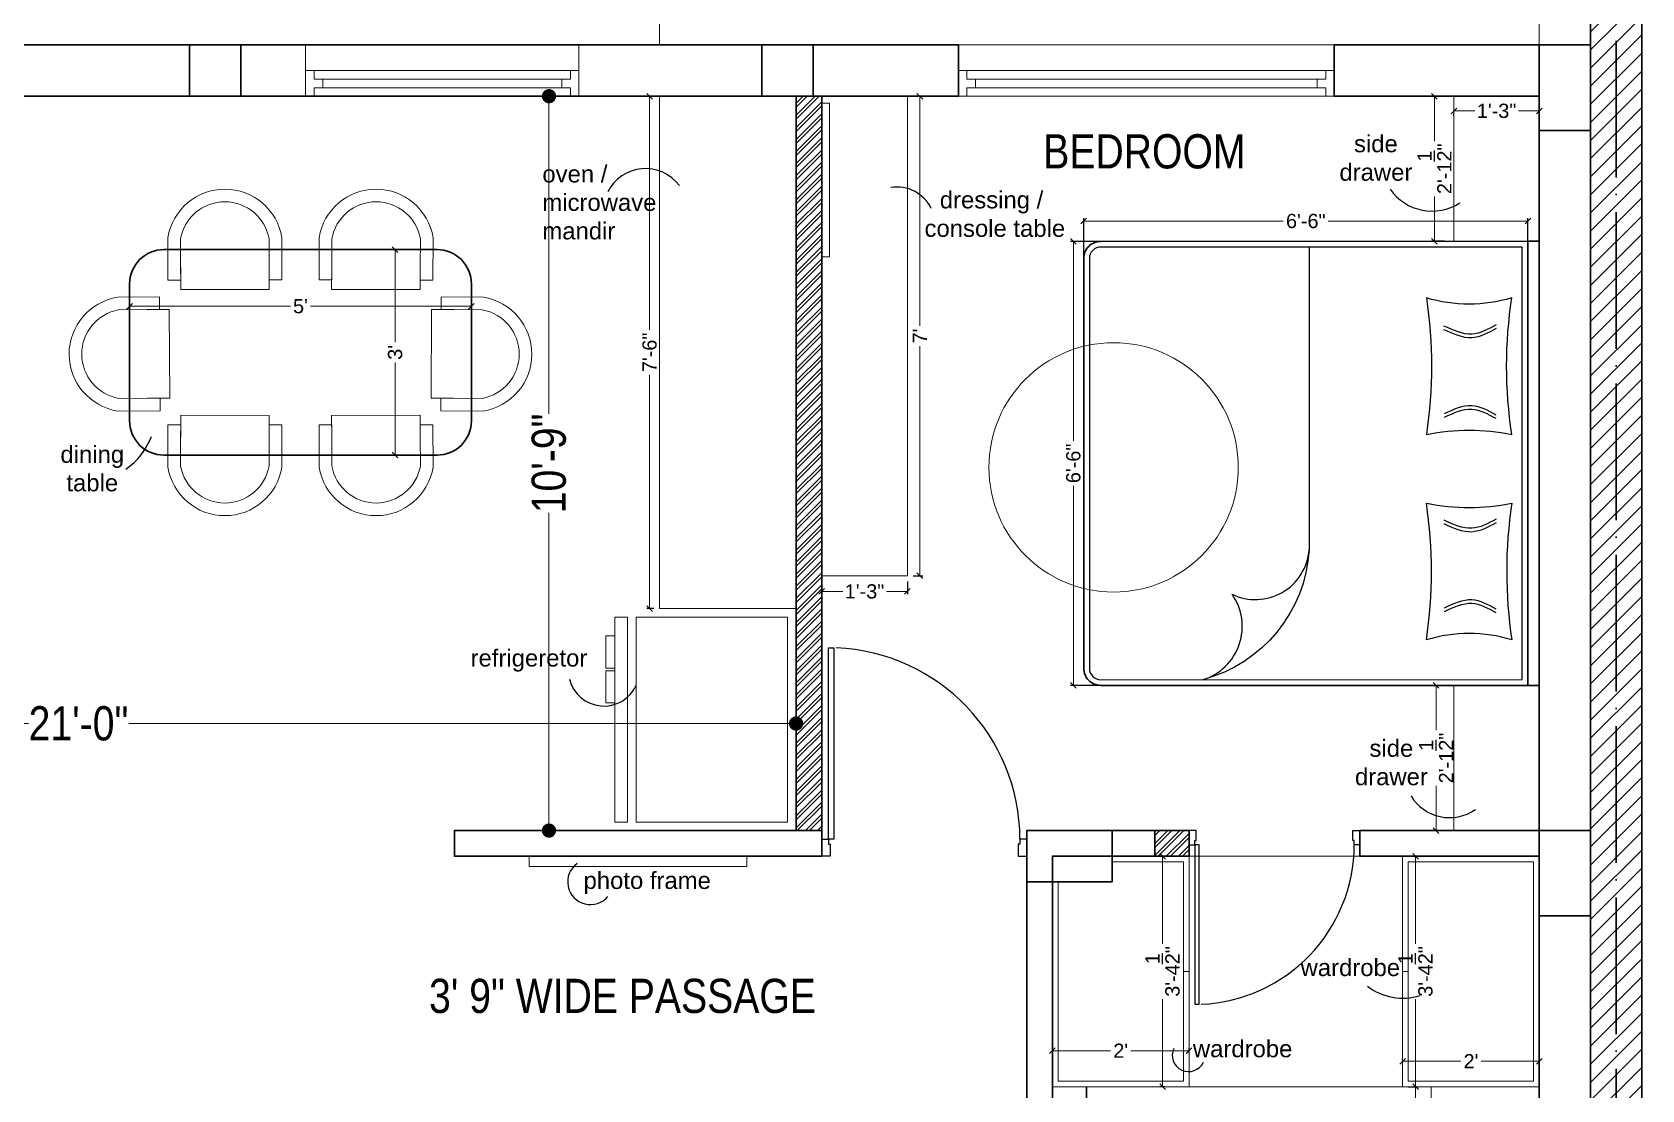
# Model space of a CAD drawing. Header units: millimetres. Extents: x 56222 to 154462, y -172610 to -121287.
# Drawn here: x 152160.1 to 152442.7, y -170865 to -170679.2 of the extents above; entities that cross this region are included whole.
import ezdxf

# ---------------------------------------------------------------- set-up
doc = ezdxf.new("R2010")
doc.units = ezdxf.units.MM
doc.header["$MEASUREMENT"] = 0
doc.header["$PDMODE"] = 35
doc.linetypes.add('ACAD_ISO04W100', pattern=[30, 24, -3, 0, -3])
doc.layers.get('Defpoints').update_dxf_attribs({"color": 220})
for name, color, linetype in [('AR DOOR', 40, 'Continuous'), ('AR ELE-5', 134, 'Continuous'), ('GROUND FLOOR  ( Text )', 251, 'Continuous'), ('str coll', 6, 'Continuous')]:
    doc.layers.add(name, color=color, linetype=linetype)
for name, color, linetype, lineweight in [('COLUMN', 1, 'Continuous', 30), ('dim05', 1, 'Continuous', 13), ('ELEVATION ( SPIRAL STAIR )', 250, 'Continuous', 9), ('FIRST FLOOR', 7, 'Continuous', 9), ('FURNITURE', 34, 'Continuous', 9), ('GROUND FLOOR', 7, 'Continuous', 9), ('GROUND FLOOR  ( HATCH )', 251, 'Continuous', 9), ('GROUND FLOOR  ( PLINE )', 251, 'Continuous', 30), ('GROUND FLOOR ( DW_RAIL )', 7, 'Continuous', 9), ('Labelling', 1, 'Continuous', 25), ('wall', 7, 'Continuous', 30), ('X_PLOT', 1, 'Continuous', 9)]:
    doc.layers.add(name, color=color, linetype=linetype, lineweight=lineweight)
doc.layers.add('XX~SLAB ( PLINE )', color=251, linetype='Continuous', plot=False)
doc.styles.add('Arial', font='arial.ttf')
doc.styles.add('Cn BT~6', font='swissc.ttf', dxfattribs={"height": 6})
doc.styles.add("Cn_BT_0'-0", font='swissc.ttf')
doc.styles.get("Standard").update_dxf_attribs({"font": 'arial.ttf', "height": 6})
doc.styles.add('style4', font='ARIALN.TTF')
doc.dimstyles.new('Cn BT~6', dxfattribs={"dimtxt": 0.18, "dimasz": 2.5, "dimexe": 2.5, "dimexo": 0, "dimgap": 0.09, "dimtad": 0, "dimdec": 3, "dimzin": 3, "dimdsep": 46, "dimlunit": 4, "dimtxsty": 'Cn BT~6', "dimblk": 'DOT', "dimcen": 0.09, "dimdle": 2, "dimclrd": 250, "dimclre": 250, "dimclrt": 5, "dimadec": 0, "dimazin": 0, "dimtfac": 0.75, "dimtdec": 3, "dimtofl": 0, "dimtmove": 0, "dimatfit": 3, "dimfxl": 1, "dimtolj": 1, "dimtzin": 0, "dimlwd": 15, "dimlwe": 15, "dimarcsym": 0})
doc.dimstyles.new('ISO-25', dxfattribs={"dimtxt": 2.5, "dimasz": 1, "dimexe": 0.5, "dimexo": 1, "dimtad": 0, "dimdec": 1, "dimlunit": 4, "dimtxsty": 'Standard', "dimblk": 'OBLIQUE', "dimcen": 2.5, "dimclrd": 1, "dimclre": 1, "dimclrt": 5, "dimadec": 0, "dimazin": 0, "dimtfac": 1, "dimtdec": 1, "dimtmove": 0, "dimatfit": 3, "dimfxl": 1, "dimlwd": -1, "dimarcsym": 0})

# ---------------------------------------------------------------- blocks, each defined once
blk = doc.blocks.new('bed')
at = {"layer": 'FURNITURE', "lineweight": 25}
blk.add_line((152808.26, -170199.67, -0.01), (152808.25, -170252.86, -0.01), dxfattribs=at)
at = {"layer": 'FURNITURE', "lineweight": 30, "elevation": -0.01}
blk.add_lwpolyline([(152769.82, -170276.66), (152769.82, -170198.66), (152767.83, -170198.66), (152767.83, -170276.66)], close=True, dxfattribs=at)
blk.add_lwpolyline([(152769.82, -170276.66), (152769.83, -170204.66), (152769.83, -170198.66), (152844.83, -170198.67, -0.414214), (152847.83, -170201.67), (152847.82, -170273.67, -0.414214), (152844.82, -170276.67)], format="xyb", close=True, dxfattribs=at)
at = {"layer": 'FURNITURE', "lineweight": 25, "elevation": -0.01}
for points in [[(152770.82, -170275.66), (152770.83, -170204.66), (152770.83, -170199.66), (152844.83, -170199.67, -0.414214), (152846.83, -170201.67), (152846.82, -170273.67, -0.414214), (152844.82, -170275.67)], [(152787.65, -170232.59, 0.100586), (152772.65, -170232.59, 0.075726), (152772.65, -170208.59, 0.148967), (152787.65, -170208.59, 0.074116)], [(152787.65, -170244.67, -0.100586), (152772.65, -170244.67, -0.075726), (152772.64, -170268.67, -0.148967), (152787.64, -170268.67, -0.074116)], [(152821.77, -170260.66, -0.527965), (152808.25, -170252.86, 0.323475), (152826.89, -170275.67, -0.508743), (152821.77, -170260.66)]]:
    blk.add_lwpolyline(points, format="xyb", close=True, dxfattribs=at)
at = {"layer": 'FURNITURE', "lineweight": 25}
for points in [[(152775.39, -170213.33, -0.01), (152776.8, -170214.11, -0.01), (152779.8, -170215.74, -0.01), (152782.91, -170214.3, -0.01), (152784.56, -170213.54, -0.01)], [(152775.39, -170213.98, -0.01), (152776.8, -170214.75, -0.01), (152779.8, -170216.38, -0.01), (152782.91, -170214.94, -0.01), (152784.56, -170214.18, -0.01)], [(152775.39, -170229.17, -0.01), (152776.8, -170228.4, -0.01), (152779.8, -170226.77, -0.01), (152782.91, -170228.21, -0.01), (152784.55, -170228.97, -0.01)], [(152775.39, -170229.81, -0.01), (152776.8, -170229.04, -0.01), (152779.8, -170227.41, -0.01), (152782.91, -170228.85, -0.01), (152784.55, -170229.61, -0.01)], [(152775.38, -170247.45, -0.01), (152776.8, -170248.22, -0.01), (152779.79, -170249.85, -0.01), (152782.91, -170248.41, -0.01), (152784.55, -170247.65, -0.01)], [(152775.38, -170248.09, -0.01), (152776.8, -170248.87, -0.01), (152779.79, -170250.5, -0.01), (152782.91, -170249.06, -0.01), (152784.55, -170248.3, -0.01)], [(152775.38, -170263.29, -0.01), (152776.8, -170262.51, -0.01), (152779.79, -170260.88, -0.01), (152782.91, -170262.32, -0.01), (152784.55, -170263.08, -0.01)], [(152775.38, -170263.93, -0.01), (152776.8, -170263.16, -0.01), (152779.79, -170261.53, -0.01), (152782.91, -170262.97, -0.01), (152784.55, -170263.73, -0.01)]]:
    blk.add_open_spline(points, degree=3, knots=[0, 0, 0, 0, 4.577917, 9.671137, 9.671137, 9.671137, 9.671137], dxfattribs=at)
blk = doc.blocks.new('SD DSD')
at = {"layer": 'FURNITURE'}
for p, q in [((3348486.7, -514623.32), (3348486.68, -514619.42)), ((3348502.23, -514619.34), (3348502.25, -514623.25)), ((3348483.69, -514625.26), (3348479.79, -514625.25)), ((3348483.69, -514625.26), (3348483.66, -514640.81)), ((3348486.7, -514623.32), (3348502.25, -514623.25)), ((3348505.76, -514625.26), (3348509.66, -514625.25)), ((3348505.76, -514625.26), (3348505.79, -514640.81)), ((3348479.75, -514640.8), (3348483.66, -514640.81)), ((3348509.7, -514640.8), (3348505.79, -514640.81)), ((3348479.75, -514651.77), (3348483.66, -514651.76)), ((3348483.69, -514667.31), (3348483.66, -514651.76)), ((3348505.76, -514667.31), (3348505.79, -514651.76)), ((3348509.7, -514651.77), (3348505.79, -514651.76)), ((3348483.69, -514667.31), (3348479.79, -514667.32)), ((3348505.76, -514667.31), (3348509.66, -514667.32)), ((3348486.7, -514669.25), (3348486.68, -514673.16)), ((3348486.7, -514669.25), (3348502.25, -514669.32)), ((3348502.23, -514673.23), (3348502.25, -514669.32))]:
    blk.add_line(p, q, dxfattribs=at)
at = {"layer": 'FURNITURE', "flags": 128}
for points in [[(3348502.23, -514621.56), (3348504.46, -514621.55), (3348504.42, -514614.17, 0.853613), (3348484.42, -514614.22), (3348484.46, -514621.65), (3348486.68, -514621.64)], [(3348502.22, -514619.34), (3348502.23, -514621.56), (3348502.2, -514614.36, 0.835758), (3348486.65, -514614.39), (3348486.67, -514619.42), (3348486.68, -514621.64)], [(3348481.97, -514640.8), (3348481.97, -514643.02), (3348474.58, -514643.01, -0.853613), (3348474.58, -514623.01), (3348482.01, -514623.02), (3348482.01, -514625.25)], [(3348479.75, -514640.79), (3348481.97, -514640.8), (3348474.77, -514640.78, -0.835758), (3348474.76, -514625.23), (3348479.79, -514625.24), (3348482.01, -514625.25)], [(3348507.48, -514640.8), (3348507.48, -514643.02), (3348514.87, -514643.01, 0.853613), (3348514.87, -514623.01), (3348507.44, -514623.02), (3348507.44, -514625.25)], [(3348509.7, -514640.79), (3348507.48, -514640.8), (3348514.68, -514640.78, 0.835758), (3348514.69, -514625.23), (3348509.66, -514625.24), (3348507.44, -514625.25)], [(3348481.97, -514651.77), (3348481.97, -514649.55), (3348474.58, -514649.57, 0.853613), (3348474.58, -514669.57), (3348482.01, -514669.55), (3348482.01, -514667.32)], [(3348507.48, -514651.77), (3348507.48, -514649.55), (3348514.87, -514649.57, -0.853613), (3348514.87, -514669.57), (3348507.44, -514669.55), (3348507.44, -514667.32)], [(3348479.75, -514651.78), (3348481.97, -514651.77), (3348474.77, -514651.79, 0.835758), (3348474.76, -514667.34), (3348479.79, -514667.33), (3348482.01, -514667.33)], [(3348509.7, -514651.78), (3348507.48, -514651.77), (3348514.68, -514651.79, -0.835758), (3348514.69, -514667.34), (3348509.66, -514667.33), (3348507.44, -514667.33)], [(3348502.23, -514671.01), (3348504.46, -514671.02), (3348504.42, -514678.4, -0.853613), (3348484.42, -514678.36), (3348484.46, -514670.92), (3348486.68, -514670.93)], [(3348502.22, -514673.23), (3348502.23, -514671.01), (3348502.2, -514678.21, -0.835758), (3348486.65, -514678.18), (3348486.67, -514673.16), (3348486.68, -514670.93)]]:
    blk.add_lwpolyline(points, format="xyb", dxfattribs=at)
at = {"layer": 'FURNITURE', "lineweight": 30}
blk.add_lwpolyline([(3348506.78, -514676.29), (3348482.68, -514676.29, -0.414214), (3348476.68, -514670.29), (3348476.68, -514622.29, -0.414214), (3348482.68, -514616.29), (3348506.78, -514616.29, -0.414214), (3348512.78, -514622.29), (3348512.78, -514670.29, -0.414214)], format="xyb", close=True, dxfattribs=at)
blk = doc.blocks.new('SED S')
at = {"layer": 'FURNITURE', "elevation": -0.07}
for points in [[(3340618.66, -514630.85), (3340618.66, -514633.06), (3340654.66, -514633.06), (3340654.66, -514630.85)], [(3340618.66, -514634.61), (3340618.66, -514661.17), (3340654.66, -514661.17), (3340654.66, -514634.61)]]:
    blk.add_lwpolyline(points, close=True, dxfattribs=at)
at = {"layer": 'FURNITURE', "elevation": -0.07, "flags": 128}
for points in [[(3340639.61, -514630.85), (3340639.61, -514629.27), (3340645.24, -514629.27), (3340645.24, -514630.85)], [(3340645.71, -514630.85), (3340645.71, -514629.27), (3340651.34, -514629.27), (3340651.34, -514630.85)]]:
    blk.add_lwpolyline(points, dxfattribs=at)
blk = doc.blocks.new('*U157')
for points in [[(0, 0), (0, 1120), (30, 1120), (30, 0)], [(-40, 0), (0, 0), (0, -30), (10, -30), (10, -100), (-40, -100)], [(1160, 0), (1120, 0), (1120, -30), (1110, -30), (1110, -100), (1160, -100)]]:
    blk.add_lwpolyline(points, close=True)
at = {"layer": 'AR ELE-5', "linetype": 'ByBlock', "ltscale": 15}
blk.add_arc((-1.6, -0.7), 1121.6, 0.03474, 87.62699, dxfattribs=at)
blk = doc.blocks.new('*U164')
for points in [[(-40, 0), (0, 0), (0, 30), (10, 30), (10, 100), (-40, 100)], [(0, 0), (0, -1120), (30, -1120), (30, 0)], [(1160, 0), (1120, 0), (1120, 30), (1110, 30), (1110, 100), (1160, 100)]]:
    blk.add_lwpolyline(points, close=True)
at = {"layer": 'AR ELE-5', "linetype": 'ByBlock', "ltscale": 15}
blk.add_arc((-2, 1), 1122, 272.373, 359.9653, dxfattribs=at)
blk = doc.blocks.new('_Oblique')
at = {"layer": 'wall', "color": 0, "lineweight": -2}
blk.add_line((-0.5, -0.5), (0.5, 0.5), dxfattribs=at)
blk = doc.blocks.new('*D191')
at = {"layer": 'Defpoints', "color": 0, "transparency": 16777216}
for p in [(152268.47, -170690.45), (152270.22, -170690.45), (152270.22, -170780.45)]:
    blk.add_point(p, dxfattribs=at)
at = {"layer": 'dim05', "color": 1, "linetype": 'Continuous', "lineweight": -2, "transparency": 16777216}
for p, q in [((152269.22, -170690.45), (152267.97, -170690.45)), ((152269.22, -170780.45), (152267.97, -170780.45))]:
    blk.add_line(p, q, dxfattribs=at)
at = {"layer": 'dim05', "color": 1, "linetype": 'Continuous', "transparency": 16777216}
for p, q in [((152268.47, -170690.45), (152268.47, -170731.51)), ((152268.47, -170780.45), (152268.47, -170739.39))]:
    blk.add_line(p, q, dxfattribs=at)
at = {"layer": 'dim05', "color": 1, "transparency": 16777216}
for p, rotation in [((152268.47, -170690.45), 90), ((152268.47, -170780.45), 270)]:
    blk.add_blockref('_Oblique', p, dxfattribs=dict(at, rotation=rotation))
at = {"layer": 'dim05', "color": 5, "lineweight": 25, "transparency": 16777216, "insert": (152268.47, -170735.45), "char_height": 2.5, "attachment_point": 5, "rotation": 90, "style": 'Arial'}
blk.add_mtext('7\'-6"', dxfattribs=at)
blk = doc.blocks.new('*D197')
at = {"layer": 'Defpoints', "color": 0, "transparency": 16777216}
for p in [(152177.16, -170723.4), (152237.16, -170723.4), (152237.16, -170727.34)]:
    blk.add_point(p, dxfattribs=at)
at = {"layer": 'dim05', "color": 1, "linetype": 'Continuous', "lineweight": -2, "transparency": 16777216}
for p, q in [((152177.16, -170724.4), (152177.16, -170727.84)), ((152237.16, -170724.4), (152237.16, -170727.84))]:
    blk.add_line(p, q, dxfattribs=at)
at = {"layer": 'dim05', "color": 1, "linetype": 'Continuous', "transparency": 16777216}
for p, q in [((152177.16, -170727.34), (152205.39, -170727.34)), ((152237.16, -170727.34), (152208.94, -170727.34))]:
    blk.add_line(p, q, dxfattribs=at)
at = {"layer": 'dim05', "color": 1, "transparency": 16777216, "rotation": 180}
blk.add_blockref('_Oblique', (152177.16, -170727.34), dxfattribs=at)
at = {"layer": 'dim05', "color": 1, "transparency": 16777216}
blk.add_blockref('_Oblique', (152237.16, -170727.34), dxfattribs=at)
at = {"layer": 'dim05', "color": 5, "lineweight": 25, "transparency": 16777216, "insert": (152207.16, -170727.34), "char_height": 2.5, "attachment_point": 5, "style": 'Arial'}
blk.add_mtext("5'", dxfattribs=at)
blk = doc.blocks.new('*D198')
at = {"layer": 'Defpoints', "color": 0, "transparency": 16777216}
for p in [(152207.16, -170717.4), (152207.16, -170753.5), (152223.79, -170753.5)]:
    blk.add_point(p, dxfattribs=at)
at = {"layer": 'dim05', "color": 1, "linetype": 'Continuous', "lineweight": -2, "transparency": 16777216}
for p, q in [((152208.16, -170717.4), (152224.29, -170717.4)), ((152208.16, -170753.5), (152224.29, -170753.5))]:
    blk.add_line(p, q, dxfattribs=at)
at = {"layer": 'dim05', "color": 1, "linetype": 'Continuous', "transparency": 16777216}
for p, q in [((152223.79, -170717.4), (152223.79, -170733.68)), ((152223.79, -170753.5), (152223.79, -170737.22))]:
    blk.add_line(p, q, dxfattribs=at)
at = {"layer": 'dim05', "color": 1, "transparency": 16777216}
for p, rotation in [((152223.79, -170717.4), 90), ((152223.79, -170753.5), 270)]:
    blk.add_blockref('_Oblique', p, dxfattribs=dict(at, rotation=rotation))
at = {"layer": 'dim05', "color": 5, "lineweight": 25, "transparency": 16777216, "insert": (152223.79, -170735.45), "char_height": 2.5, "attachment_point": 5, "rotation": 90, "style": 'Arial'}
blk.add_mtext("3'", dxfattribs=at)
blk = doc.blocks.new('*D199')
at = {"layer": 'Defpoints', "color": 0, "transparency": 16777216}
for p in [(152313.73, -170690.45), (152315.92, -170690.45), (152313.73, -170774.69)]:
    blk.add_point(p, dxfattribs=at)
at = {"layer": 'dim05', "color": 1, "linetype": 'Continuous', "lineweight": -2, "transparency": 16777216}
for p, q in [((152314.73, -170690.45), (152316.42, -170690.45)), ((152314.73, -170774.69), (152316.42, -170774.69))]:
    blk.add_line(p, q, dxfattribs=at)
at = {"layer": 'dim05', "color": 1, "linetype": 'Continuous', "transparency": 16777216}
for p, q in [((152315.92, -170690.45), (152315.92, -170730.8)), ((152315.92, -170774.69), (152315.92, -170734.34))]:
    blk.add_line(p, q, dxfattribs=at)
at = {"layer": 'dim05', "color": 1, "transparency": 16777216}
for p, rotation in [((152315.92, -170690.45), 90), ((152315.92, -170774.69), 270)]:
    blk.add_blockref('_Oblique', p, dxfattribs=dict(at, rotation=rotation))
at = {"layer": 'dim05', "color": 5, "lineweight": 25, "transparency": 16777216, "insert": (152315.92, -170732.57), "char_height": 2.5, "attachment_point": 5, "rotation": 90, "style": 'Arial'}
blk.add_mtext("7'", dxfattribs=at)
blk = doc.blocks.new('*D200')
at = {"layer": 'Defpoints', "color": 0, "transparency": 16777216}
for p in [(152298.69, -170774.69), (152313.73, -170774.69), (152298.69, -170777.45)]:
    blk.add_point(p, dxfattribs=at)
at = {"layer": 'dim05', "color": 1, "linetype": 'Continuous', "lineweight": -2, "transparency": 16777216}
for p, q in [((152298.69, -170775.69), (152298.69, -170777.95)), ((152313.73, -170775.69), (152313.73, -170777.95))]:
    blk.add_line(p, q, dxfattribs=at)
at = {"layer": 'dim05', "color": 1, "linetype": 'Continuous', "transparency": 16777216}
for p, q in [((152298.69, -170777.45), (152302.38, -170777.45)), ((152313.73, -170777.45), (152310.04, -170777.45))]:
    blk.add_line(p, q, dxfattribs=at)
at = {"layer": 'dim05', "color": 1, "transparency": 16777216, "rotation": 180}
blk.add_blockref('_Oblique', (152298.69, -170777.45), dxfattribs=at)
at = {"layer": 'dim05', "color": 1, "transparency": 16777216}
blk.add_blockref('_Oblique', (152313.73, -170777.45), dxfattribs=at)
at = {"layer": 'dim05', "color": 5, "lineweight": 25, "transparency": 16777216, "insert": (152306.21, -170777.45), "char_height": 2.5, "attachment_point": 5, "style": 'Arial'}
blk.add_mtext('1\'-3"', dxfattribs=at)
blk = doc.blocks.new('*D201')
at = {"layer": 'Defpoints', "color": 0, "transparency": 16777216}
for p in [(152351.37, -170715.95), (152342.88, -170793.95), (152351.37, -170793.95)]:
    blk.add_point(p, dxfattribs=at)
at = {"layer": 'dim05', "color": 1, "linetype": 'Continuous', "lineweight": -2, "transparency": 16777216}
for p, q in [((152350.37, -170715.95), (152342.38, -170715.95)), ((152350.37, -170793.95), (152342.38, -170793.95))]:
    blk.add_line(p, q, dxfattribs=at)
at = {"layer": 'dim05', "color": 1, "linetype": 'Continuous', "transparency": 16777216}
for p, q in [((152342.88, -170715.95), (152342.88, -170750.99)), ((152342.88, -170793.95), (152342.88, -170758.9))]:
    blk.add_line(p, q, dxfattribs=at)
at = {"layer": 'dim05', "color": 1, "transparency": 16777216}
for p, rotation in [((152342.88, -170715.95), 90), ((152342.88, -170793.95), 270)]:
    blk.add_blockref('_Oblique', p, dxfattribs=dict(at, rotation=rotation))
at = {"layer": 'dim05', "color": 5, "lineweight": 25, "transparency": 16777216, "insert": (152342.88, -170754.95), "char_height": 2.5, "attachment_point": 5, "rotation": 90, "style": 'Arial'}
blk.add_mtext('6\'-6"', dxfattribs=at)
blk = doc.blocks.new('*D202')
at = {"layer": 'Defpoints', "color": 0, "transparency": 16777216}
for p in [(152422.69, -170712.38), (152344.69, -170720.42), (152422.69, -170719.92)]:
    blk.add_point(p, dxfattribs=at)
at = {"layer": 'dim05', "color": 1, "linetype": 'Continuous', "lineweight": -2, "transparency": 16777216}
for p, q in [((152344.69, -170719.42), (152344.69, -170711.88)), ((152422.69, -170718.92), (152422.69, -170711.88))]:
    blk.add_line(p, q, dxfattribs=at)
at = {"layer": 'dim05', "color": 1, "linetype": 'Continuous', "transparency": 16777216}
for p, q in [((152344.69, -170712.38), (152379.74, -170712.38)), ((152422.69, -170712.38), (152387.65, -170712.38))]:
    blk.add_line(p, q, dxfattribs=at)
at = {"layer": 'dim05', "color": 1, "transparency": 16777216, "rotation": 180}
blk.add_blockref('_Oblique', (152344.69, -170712.38), dxfattribs=at)
at = {"layer": 'dim05', "color": 1, "transparency": 16777216}
blk.add_blockref('_Oblique', (152422.69, -170712.38), dxfattribs=at)
at = {"layer": 'dim05', "color": 5, "lineweight": 25, "transparency": 16777216, "insert": (152383.69, -170712.38), "char_height": 2.5, "attachment_point": 5, "style": 'Arial'}
blk.add_mtext('6\'-6"', dxfattribs=at)
blk = doc.blocks.new('*D203')
at = {"layer": 'Defpoints', "color": 0, "transparency": 16777216}
for p in [(152406.27, -170690.45), (152408.65, -170690.45), (152409.03, -170715.94)]:
    blk.add_point(p, dxfattribs=at)
at = {"layer": 'dim05', "color": 1, "linetype": 'Continuous', "lineweight": -2, "transparency": 16777216}
for p, q in [((152407.65, -170690.45), (152405.77, -170690.45)), ((152408.03, -170715.94), (152405.77, -170715.94))]:
    blk.add_line(p, q, dxfattribs=at)
at = {"layer": 'dim05', "color": 1, "linetype": 'Continuous', "transparency": 16777216}
for p, q in [((152406.27, -170690.45), (152406.27, -170698.32)), ((152406.27, -170715.94), (152406.27, -170708.08))]:
    blk.add_line(p, q, dxfattribs=at)
at = {"layer": 'dim05', "color": 1, "transparency": 16777216}
for p, rotation in [((152406.27, -170690.45), 90), ((152406.27, -170715.94), 270)]:
    blk.add_blockref('_Oblique', p, dxfattribs=dict(at, rotation=rotation))
at = {"layer": 'dim05', "color": 5, "lineweight": 25, "transparency": 16777216, "insert": (152406.27, -170703.2), "char_height": 2.5, "attachment_point": 5, "rotation": 90, "style": 'Arial'}
blk.add_mtext('2\'-1{\\H1x;\\S1/2;}"', dxfattribs=at)
blk = doc.blocks.new('*D204')
at = {"layer": 'Defpoints', "color": 0, "transparency": 16777216}
for p in [(152409.69, -170692.87), (152424.69, -170692.87), (152424.69, -170693.03)]:
    blk.add_point(p, dxfattribs=at)
at = {"layer": 'dim05', "color": 1, "linetype": 'Continuous', "transparency": 16777216}
for p, q in [((152409.69, -170693.03), (152413.36, -170693.03)), ((152424.69, -170693.03), (152421.02, -170693.03))]:
    blk.add_line(p, q, dxfattribs=at)
at = {"layer": 'dim05', "color": 1, "linetype": 'Continuous', "lineweight": -2, "transparency": 16777216}
for p, q in [((152409.69, -170693.87), (152409.69, -170693.53)), ((152424.69, -170693.87), (152424.69, -170693.53))]:
    blk.add_line(p, q, dxfattribs=at)
at = {"layer": 'dim05', "color": 1, "transparency": 16777216, "rotation": 180}
blk.add_blockref('_Oblique', (152409.69, -170693.03), dxfattribs=at)
at = {"layer": 'dim05', "color": 1, "transparency": 16777216}
blk.add_blockref('_Oblique', (152424.69, -170693.03), dxfattribs=at)
at = {"layer": 'dim05', "color": 5, "lineweight": 25, "transparency": 16777216, "insert": (152417.19, -170693.03), "char_height": 2.5, "attachment_point": 5, "style": 'Arial'}
blk.add_mtext('1\'-3"', dxfattribs=at)
blk = doc.blocks.new('*D205')
at = {"layer": 'Defpoints', "color": 0, "transparency": 16777216}
for p in [(152409.69, -170793.94), (152406.58, -170819.45), (152409.69, -170819.45)]:
    blk.add_point(p, dxfattribs=at)
at = {"layer": 'dim05', "color": 1, "linetype": 'Continuous', "lineweight": -2, "transparency": 16777216}
for p, q in [((152408.69, -170793.94), (152406.08, -170793.94)), ((152408.69, -170819.45), (152406.08, -170819.45))]:
    blk.add_line(p, q, dxfattribs=at)
at = {"layer": 'dim05', "color": 1, "linetype": 'Continuous', "transparency": 16777216}
for p, q in [((152406.58, -170793.94), (152406.58, -170801.82)), ((152406.58, -170819.45), (152406.58, -170811.58))]:
    blk.add_line(p, q, dxfattribs=at)
at = {"layer": 'dim05', "color": 1, "transparency": 16777216}
for p, rotation in [((152406.58, -170793.94), 90), ((152406.58, -170819.45), 270)]:
    blk.add_blockref('_Oblique', p, dxfattribs=dict(at, rotation=rotation))
at = {"layer": 'dim05', "color": 5, "lineweight": 25, "transparency": 16777216, "insert": (152406.58, -170806.7), "char_height": 2.5, "attachment_point": 5, "rotation": 90, "style": 'Arial'}
blk.add_mtext('2\'-1{\\H1x;\\S1/2;}"', dxfattribs=at)
blk = doc.blocks.new('*D206')
at = {"layer": 'Defpoints', "color": 0, "transparency": 16777216}
for p in [(152360.76, -170823.95), (152358.54, -170864.45), (152359.86, -170864.45)]:
    blk.add_point(p, dxfattribs=at)
at = {"layer": 'dim05', "color": 1, "linetype": 'Continuous', "lineweight": -2, "transparency": 16777216}
for p, q in [((152359.76, -170823.95), (152358.04, -170823.95)), ((152358.86, -170864.45), (152358.04, -170864.45))]:
    blk.add_line(p, q, dxfattribs=at)
at = {"layer": 'dim05', "color": 1, "linetype": 'Continuous', "transparency": 16777216}
for p, q in [((152358.54, -170823.95), (152358.54, -170839.34)), ((152358.54, -170864.45), (152358.54, -170849.06))]:
    blk.add_line(p, q, dxfattribs=at)
at = {"layer": 'dim05', "color": 1, "transparency": 16777216}
for p, rotation in [((152358.54, -170823.95), 90), ((152358.54, -170864.45), 270)]:
    blk.add_blockref('_Oblique', p, dxfattribs=dict(at, rotation=rotation))
at = {"layer": 'dim05', "color": 5, "lineweight": 25, "transparency": 16777216, "insert": (152358.54, -170844.2), "char_height": 2.5, "attachment_point": 5, "rotation": 90, "style": 'Arial'}
blk.add_mtext('3\'-4{\\H1x;\\S1/2;}"', dxfattribs=at)
blk = doc.blocks.new('*D207')
at = {"layer": 'Defpoints', "color": 0, "transparency": 16777216}
for p in [(152339.19, -170858.81), (152363.19, -170858.12), (152363.19, -170859.5)]:
    blk.add_point(p, dxfattribs=at)
at = {"layer": 'dim05', "color": 1, "linetype": 'Continuous', "lineweight": -2, "transparency": 16777216}
for p, q in [((152339.19, -170857.81), (152339.19, -170857.62)), ((152363.19, -170858.5), (152363.19, -170857.62))]:
    blk.add_line(p, q, dxfattribs=at)
at = {"layer": 'dim05', "color": 1, "linetype": 'Continuous', "transparency": 16777216}
for p, q in [((152339.19, -170858.12), (152349.4, -170858.12)), ((152363.19, -170858.12), (152352.99, -170858.12))]:
    blk.add_line(p, q, dxfattribs=at)
at = {"layer": 'dim05', "color": 1, "transparency": 16777216, "rotation": 180}
blk.add_blockref('_Oblique', (152339.19, -170858.12), dxfattribs=at)
at = {"layer": 'dim05', "color": 1, "transparency": 16777216}
blk.add_blockref('_Oblique', (152363.19, -170858.12), dxfattribs=at)
at = {"layer": 'dim05', "color": 5, "lineweight": 25, "transparency": 16777216, "insert": (152351.19, -170858.12), "char_height": 2.5, "attachment_point": 5, "style": 'Arial'}
blk.add_mtext("2'", dxfattribs=at)
blk = doc.blocks.new('*D208')
at = {"layer": 'Defpoints', "color": 0, "transparency": 16777216}
for p in [(152400.69, -170860.73), (152424.69, -170859.97), (152424.69, -170861.48)]:
    blk.add_point(p, dxfattribs=at)
at = {"layer": 'dim05', "color": 1, "linetype": 'Continuous', "lineweight": -2, "transparency": 16777216}
for p, q in [((152400.69, -170859.73), (152400.69, -170859.47)), ((152424.69, -170860.48), (152424.69, -170859.47))]:
    blk.add_line(p, q, dxfattribs=at)
at = {"layer": 'dim05', "color": 1, "linetype": 'Continuous', "transparency": 16777216}
for p, q in [((152400.69, -170859.97), (152410.9, -170859.97)), ((152424.69, -170859.97), (152414.49, -170859.97))]:
    blk.add_line(p, q, dxfattribs=at)
at = {"layer": 'dim05', "color": 1, "transparency": 16777216, "rotation": 180}
blk.add_blockref('_Oblique', (152400.69, -170859.97), dxfattribs=at)
at = {"layer": 'dim05', "color": 1, "transparency": 16777216}
blk.add_blockref('_Oblique', (152424.69, -170859.97), dxfattribs=at)
at = {"layer": 'dim05', "color": 5, "lineweight": 25, "transparency": 16777216, "insert": (152412.69, -170859.97), "char_height": 2.5, "attachment_point": 5, "style": 'Arial'}
blk.add_mtext("2'", dxfattribs=at)
blk = doc.blocks.new('*D209')
at = {"layer": 'Defpoints', "color": 0, "transparency": 16777216}
for p in [(152402.96, -170823.95), (152403.97, -170823.95), (152403.97, -170864.45)]:
    blk.add_point(p, dxfattribs=at)
at = {"layer": 'dim05', "color": 1, "linetype": 'Continuous', "lineweight": -2, "transparency": 16777216}
for p, q in [((152402.97, -170823.95), (152402.46, -170823.95)), ((152402.97, -170864.45), (152402.46, -170864.45))]:
    blk.add_line(p, q, dxfattribs=at)
at = {"layer": 'dim05', "color": 1, "linetype": 'Continuous', "transparency": 16777216}
for p, q in [((152402.96, -170823.95), (152402.96, -170839.34)), ((152402.96, -170864.45), (152402.96, -170849.06))]:
    blk.add_line(p, q, dxfattribs=at)
at = {"layer": 'dim05', "color": 1, "transparency": 16777216}
for p, rotation in [((152402.96, -170823.95), 90), ((152402.96, -170864.45), 270)]:
    blk.add_blockref('_Oblique', p, dxfattribs=dict(at, rotation=rotation))
at = {"layer": 'dim05', "color": 5, "lineweight": 25, "transparency": 16777216, "insert": (152402.96, -170844.2), "char_height": 2.5, "attachment_point": 5, "rotation": 90, "style": 'Arial'}
blk.add_mtext('3\'-4{\\H1x;\\S1/2;}"', dxfattribs=at)
blk = doc.blocks.new('*D210')
at = {"layer": 'Defpoints', "color": 0, "transparency": 16777216}
for p in [(152400.69, -170864.45), (152400.69, -170903.45), (152402.96, -170903.45)]:
    blk.add_point(p, dxfattribs=at)
at = {"layer": 'dim05', "color": 1, "linetype": 'Continuous', "lineweight": -2, "transparency": 16777216}
for p, q in [((152401.69, -170864.45), (152403.46, -170864.45)), ((152401.69, -170903.45), (152403.46, -170903.45))]:
    blk.add_line(p, q, dxfattribs=at)
at = {"layer": 'dim05', "color": 1, "linetype": 'Continuous', "transparency": 16777216}
for p, q in [((152402.96, -170864.45), (152402.96, -170880)), ((152402.96, -170903.45), (152402.96, -170887.9))]:
    blk.add_line(p, q, dxfattribs=at)
at = {"layer": 'dim05', "color": 1, "transparency": 16777216}
for p, rotation in [((152402.96, -170864.45), 90), ((152402.96, -170903.45), 270)]:
    blk.add_blockref('_Oblique', p, dxfattribs=dict(at, rotation=rotation))
at = {"layer": 'dim05', "color": 5, "lineweight": 25, "transparency": 16777216, "insert": (152402.96, -170883.95), "char_height": 2.5, "attachment_point": 5, "rotation": 90, "style": 'Arial'}
blk.add_mtext('3\'-3"', dxfattribs=at)
blk = doc.blocks.new('_Dot')
at = {"color": 0, "linetype": 'ByBlock', "lineweight": -2}
blk.add_line((-0.5, 0), (-1, 0), dxfattribs=at)
at = {"color": 0, "linetype": 'ByBlock', "const_width": 0.5}
blk.add_lwpolyline([(-0.25, 0, 1), (0.25, 0, 1)], format="xyb", close=True, dxfattribs=at)
blk = doc.blocks.new('*D264')
at = {"layer": 'Defpoints', "color": 0, "transparency": 16777216}
for p in [(152042.19, -170791.95), (152294.19, -170800.65), (152294.19, -170802.89)]:
    blk.add_point(p, dxfattribs=at)
at = {"layer": 'ELEVATION ( SPIRAL STAIR )', "color": 250, "lineweight": 15, "transparency": 16777216}
for p, q in [((152042.19, -170791.95), (152042.19, -170803.15)), ((152294.19, -170802.89), (152294.19, -170798.15)), ((152044.69, -170800.65), (152159.38, -170800.65)), ((152291.69, -170800.65), (152177.01, -170800.65))]:
    blk.add_line(p, q, dxfattribs=at)
at = {"layer": 'ELEVATION ( SPIRAL STAIR )', "color": 250, "lineweight": 15, "transparency": 16777216, "xscale": 2.5, "yscale": 2.5, "zscale": 2.5, "rotation": 180}
blk.add_blockref('_Dot', (152042.19, -170800.65), dxfattribs=at)
at = {"layer": 'ELEVATION ( SPIRAL STAIR )', "color": 250, "lineweight": 15, "transparency": 16777216, "xscale": 2.5, "yscale": 2.5, "zscale": 2.5}
blk.add_blockref('_Dot', (152294.19, -170800.65), dxfattribs=at)
at = {"layer": 'ELEVATION ( SPIRAL STAIR )', "color": 5, "transparency": 16777216, "insert": (152168.19, -170800.65), "char_height": 6, "attachment_point": 5, "style": 'Cn BT~6'}
blk.add_mtext('\\A1;21\'-0"', dxfattribs=at)
blk = doc.blocks.new('*D265')
at = {"layer": 'Defpoints', "color": 0, "transparency": 16777216}
for p in [(152250.8, -170690.45), (152251.48, -170690.45), (152242.08, -170819.45)]:
    blk.add_point(p, dxfattribs=at)
at = {"layer": 'ELEVATION ( SPIRAL STAIR )', "color": 250, "lineweight": 15, "transparency": 16777216}
for p, q in [((152251.48, -170690.45), (152248.3, -170690.45)), ((152250.8, -170692.95), (152250.8, -170746.24)), ((152250.8, -170816.95), (152250.8, -170763.66)), ((152242.08, -170819.45), (152253.3, -170819.45))]:
    blk.add_line(p, q, dxfattribs=at)
at = {"layer": 'ELEVATION ( SPIRAL STAIR )', "color": 250, "lineweight": 15, "transparency": 16777216, "xscale": 2.5, "yscale": 2.5, "zscale": 2.5}
for p, rotation in [((152250.8, -170690.45), 90), ((152250.8, -170819.45), 270)]:
    blk.add_blockref('_Dot', p, dxfattribs=dict(at, rotation=rotation))
at = {"layer": 'ELEVATION ( SPIRAL STAIR )', "color": 5, "transparency": 16777216, "insert": (152250.8, -170754.95), "char_height": 6, "attachment_point": 5, "rotation": 90, "style": 'Cn BT~6'}
blk.add_mtext('\\A1;10\'-9"', dxfattribs=at)

msp = doc.modelspace()

# ---------------------------------------------------------------- hatches: boundary and pattern name
at = {"layer": 'GROUND FLOOR  ( HATCH )'}
h = msp.add_hatch(dxfattribs=at)
h.set_pattern_fill('ANSI31', color=6, scale=18, style=0)
h.set_pattern_definition([(45, (35902.0083, -8354.7758), (-1.590990258, 1.590990258), [])])
h.paths.add_polyline_path([(152442.6942, -170630.4502), (152433.6942, -170630.4502), (152433.6942, -170973.9502), (152442.6942, -170973.9502)])
at = {"layer": 'GROUND FLOOR  ( PLINE )', "lineweight": 5}
h = msp.add_hatch(dxfattribs=at)
h.set_pattern_fill('ANSI32', color=3, scale=4)
h.paths.add_polyline_path([(152102.1942, -170819.4502), (152150.1942, -170819.4502), (152150.1942, -170823.9502), (152102.1942, -170823.9502)])
h.paths.add_polyline_path([(152294.1942, -170690.4502), (152298.6942, -170690.4502), (152298.6942, -170819.4502), (152294.1942, -170819.4502)])
h.paths.add_polyline_path([(152357.1942, -170819.4502), (152363.1942, -170819.4502), (152363.1942, -170823.9502), (152357.1942, -170823.9502)])

# ---------------------------------------------------------------- linework, layer by layer
at = {"layer": 'COLUMN'}
for points in [[(152187.6942, -170681.4502), (152196.6942, -170681.4502), (152196.6942, -170690.4502), (152187.6942, -170690.4502)], [(152288.1942, -170681.4502), (152297.1942, -170681.4502), (152297.1942, -170690.4502), (152288.1942, -170690.4502)], [(152424.6942, -170681.4502), (152433.6942, -170681.4502), (152433.6942, -170696.4502), (152424.6942, -170696.4502)], [(152349.6942, -170819.4502), (152349.6942, -170828.4502), (152334.6942, -170828.4502), (152334.6942, -170819.4502)], [(152424.6942, -170819.4502), (152433.6942, -170819.4502), (152433.6942, -170834.4502), (152424.6942, -170834.4502)]]:
    msp.add_lwpolyline(points, close=True, dxfattribs=at)
at = {"layer": 'ELEVATION ( SPIRAL STAIR )', "color": 5}
msp.add_lwpolyline([(152298.6942, -170691.6521), (152300.0693, -170691.6521), (152300.0693, -170718.6932), (152298.6942, -170718.6932)], close=True, dxfattribs=at)
msp.add_circle((152349.9459, -170755.6463), 21.8962, dxfattribs=at)
at = {"layer": 'FIRST FLOOR', "color": 1}
msp.add_lwpolyline([(152424.6942, -170628.2002), (152270.1942, -170628.2002), (152270.1942, -170681.4502), (152424.6942, -170681.4502)], close=True, dxfattribs=at)
at = {"layer": 'FURNITURE'}
for p, q in [((152362.1942, -170844.2002), (152363.1942, -170844.2002)), ((152401.6942, -170844.2002), (152400.6942, -170844.2002)), ((152405.6942, -170903.4502), (152405.6942, -170864.4502))]:
    msp.add_line(p, q, dxfattribs=at)
for points in [[(152294.1942, -170690.4502), (152294.1942, -170780.4502), (152270.2233, -170780.4502), (152270.2233, -170690.4502)], [(152298.6942, -170690.4502), (152313.7282, -170690.4502), (152313.7282, -170774.6898), (152298.6942, -170774.6898)], [(152424.6944, -170715.9426), (152409.6944, -170715.9426), (152409.6942, -170690.4502), (152424.6942, -170690.4502)], [(152424.6944, -170793.9426), (152409.6944, -170793.9426), (152409.6942, -170819.4502), (152424.6942, -170819.4502)], [(152247.3254, -170823.9502), (152285.563, -170823.9502), (152285.563, -170825.7593), (152247.3254, -170825.7593)], [(152363.1942, -170823.9502), (152339.1942, -170823.9502), (152339.1942, -170864.4502), (152363.1942, -170864.4502)], [(152400.6942, -170823.9502), (152424.6942, -170823.9502), (152424.6942, -170864.4502), (152400.6942, -170864.4502)], [(152423.6942, -170824.9502), (152423.6942, -170863.4502), (152401.6942, -170863.4502), (152401.6942, -170824.9502)]]:
    msp.add_lwpolyline(points, close=True, dxfattribs=at)
msp.add_lwpolyline([(152340.1942, -170828.4502), (152340.1942, -170863.4502), (152362.1942, -170863.4502), (152362.1942, -170824.9502), (152349.6942, -170824.9502)], dxfattribs=at)
at = {"layer": 'GROUND FLOOR'}
for p, q in [((152433.6942, -170590.4013), (152433.6942, -171111.3341)), ((152433.6942, -170590.4013), (152433.6942, -170681.4502)), ((152433.6942, -170681.4502), (152033.1942, -170681.4502)), ((152208.069, -170690.4502), (152208.069, -170681.4502)), ((152256.069, -170690.4502), (152256.069, -170681.4502)), ((152322.6942, -170681.4502), (152322.6942, -170690.4502)), ((152388.6942, -170681.4502), (152388.6942, -170690.4502)), ((152294.1942, -170690.4502), (152150.1942, -170690.4502)), ((152294.1942, -170690.4502), (152294.1942, -170819.4502)), ((152424.6942, -170690.4502), (152298.6942, -170690.4502)), ((152298.6942, -170690.4502), (152298.6942, -170819.4502)), ((152424.6942, -170690.4502), (152424.6942, -170819.4502)), ((152294.1942, -170819.4502), (152294.1942, -170819.4502)), ((152298.6942, -170819.4502), (152298.6942, -170823.9502)), ((152298.6942, -170819.4502), (152298.6942, -170819.4502)), ((152334.6942, -170819.4502), (152334.6942, -170973.9502)), ((152363.1942, -170819.4502), (152334.6942, -170819.4502)), ((152363.1942, -170819.4502), (152363.1942, -170823.9502)), ((152424.6942, -170819.4502), (152393.1942, -170819.4502)), ((152393.1942, -170819.4502), (152393.1942, -170823.9502)), ((152298.6942, -170823.9502), (152294.1942, -170823.9502)), ((152339.1942, -170823.9502), (152339.1942, -170973.9502)), ((152424.6942, -170823.9502), (152339.1942, -170823.9502)), ((152424.6942, -170823.9502), (152424.6942, -170951.4502)), ((152339.1942, -170864.4502), (152424.6942, -170864.4502))]:
    msp.add_line(p, q, dxfattribs=at)
at = {"layer": 'GROUND FLOOR', "color": 1, "linetype": 'ACAD_ISO04W100'}
msp.add_line((152438.1942, -170590.4013), (152438.1942, -170973.9502), dxfattribs=at)
at = {"layer": 'GROUND FLOOR', "color": 6, "lineweight": 30}
msp.add_lwpolyline([(152442.6942, -170630.4502), (152433.6942, -170630.4502), (152433.6942, -170973.9502), (152442.6942, -170973.9502)], close=True, dxfattribs=at)
at = {"layer": 'GROUND FLOOR  ( PLINE )'}
for points in [[(152150.1942, -170681.4502), (152322.6942, -170681.4502), (152322.6942, -170690.4502), (152298.6942, -170690.4502), (152298.6942, -170819.4502), (152294.1942, -170819.4502), (152294.1942, -170819.4502), (152294.1942, -170819.4502), (152294.1942, -170819.4502), (152294.1942, -170819.4502), (152294.1942, -170690.4502), (152150.1942, -170690.4502)], [(152433.6942, -170681.4502), (152388.6942, -170681.4502), (152388.6942, -170690.4502), (152424.6942, -170690.4502), (152424.6942, -170819.4502), (152393.1942, -170819.4502), (152393.1942, -170823.9502), (152424.6942, -170823.9502), (152424.6942, -170951.4502), (152360.1942, -170951.4502), (152360.1942, -170955.9502), (152424.6942, -170955.9502), (152424.6942, -170973.9502), (152433.6942, -170973.9502)], [(152298.6942, -170819.4502), (152234.1942, -170819.4502), (152234.1942, -170823.9502), (152298.6942, -170823.9502)], [(152334.6942, -170819.4502), (152357.1942, -170819.4502), (152357.1942, -170823.9502), (152339.1942, -170823.9502), (152339.1942, -170973.9502), (152334.6942, -170973.9502)]]:
    msp.add_lwpolyline(points, close=True, dxfattribs=at)
at = {"layer": 'GROUND FLOOR  ( PLINE )', "color": 3}
for points in [[(152294.1942, -170690.4502), (152298.6942, -170690.4502), (152298.6942, -170819.4502), (152294.1942, -170819.4502)], [(152357.1942, -170819.4502), (152363.1942, -170819.4502), (152363.1942, -170823.9502), (152357.1942, -170823.9502)]]:
    msp.add_lwpolyline(points, close=True, dxfattribs=at)
at = {"layer": 'GROUND FLOOR  ( PLINE )'}
msp.add_lwpolyline([(152345.1942, -170864.4502), (152345.1942, -170903.4502)], dxfattribs=at)
at = {"layer": 'GROUND FLOOR ( DW_RAIL )'}
for points in [[(152208.069, -170690.4502), (152209.569, -170690.4502), (152209.569, -170688.9502), (152211.069, -170688.9502), (152211.069, -170687.4502), (152253.069, -170687.4502), (152253.069, -170688.9502), (152254.569, -170688.9502), (152254.569, -170690.4502), (152256.069, -170690.4502), (152256.069, -170685.9502), (152254.569, -170685.9502), (152254.569, -170687.4502), (152253.069, -170687.4502), (152253.069, -170688.9502), (152211.069, -170688.9502), (152211.069, -170687.4502), (152209.569, -170687.4502), (152209.569, -170685.9502), (152208.069, -170685.9502), (152208.069, -170690.4502), (152256.069, -170690.4502), (152256.069, -170685.9502), (152208.069, -170685.9502)], [(152388.6942, -170685.9502), (152387.1942, -170685.9502), (152387.1942, -170687.4502), (152385.6942, -170687.4502), (152385.6942, -170688.9502), (152325.6942, -170688.9502), (152325.6942, -170687.4502), (152324.1942, -170687.4502), (152324.1942, -170685.9502), (152322.6942, -170685.9502), (152322.6942, -170690.4502), (152324.1942, -170690.4502), (152324.1942, -170688.9502), (152325.6942, -170688.9502), (152325.6942, -170687.4502), (152385.6942, -170687.4502), (152385.6942, -170688.9502), (152387.1942, -170688.9502), (152387.1942, -170690.4502), (152388.6942, -170690.4502), (152388.6942, -170685.9502), (152322.6942, -170685.9502), (152322.6942, -170690.4502), (152388.6942, -170690.4502)]]:
    msp.add_lwpolyline(points, close=True, dxfattribs=at)
at = {"layer": 'Labelling'}
msp.add_arc((152267.7554, -170710.5431, -0.0006), 7.3838, 36.502793, 153.599886, dxfattribs=at)
at = {"layer": 'Labelling', "color": 1}
for centre, radius, start, end in [((152311.92, -170713.0982, -0.0704), 6.6909, 26.126329, 99.149511), ((152405.8465, -170701.7119, 0.0693), 8.9179, 214.531052, 303.223152), ((152169.7217, -170746.0718, -0.0011), 11.9952, 304.532808, 339.851012), ((152260.4634, -170791.3248, 0.0006), 6.2561, 194.386357, 335.076426), ((152408.9397, -170809.2822, 0.0693), 7.8979, 211.00483, 304.952174), ((152258.0721, -170828.4758, 0.0698), 3.9853, 125.990297, 320.607188), ((152400.734, -170838.5871, 0.0698), 10.3015, 232.875912, 286.916157), ((152363.11, -170858.9353, 0.0698), 2.861, 155.200696, 335.090112)]:
    msp.add_arc(centre, radius, start, end, dxfattribs=at)
at = {"layer": 'X_PLOT', "linetype": 'ACAD_ISO04W100', "lineweight": 30}
msp.add_line((152438.1942, -170590.4013), (152438.1942, -171086.2002), dxfattribs=at)
at = {"layer": 'XX~SLAB ( PLINE )'}
msp.add_lwpolyline([(152028.6942, -170663.4502), (152433.6942, -170663.4502), (152433.6942, -170973.9502), (152424.6942, -170973.9502), (152424.6942, -170955.9502), (152339.1942, -170955.9502), (152339.1942, -170973.9502), (152192.1942, -170973.9502), (152192.1942, -170985.9502), (152028.6942, -170985.9502)], close=True, dxfattribs=at)

# ---------------------------------------------------------------- block references
at = {"lineweight": 35, "rotation": 90}
msp.add_blockref('SED S', (-362368.4731, -3511436.6109, 0.0698), dxfattribs=at)
at = {"layer": 'AR DOOR', "linetype": 'ByBlock', "lineweight": -2, "extrusion": (0, 0, -1)}
for name, p, xscale, yscale, zscale in [('*U157', (-152299.8942, -170820.9502), -0.02999999999997555, 0.02999999999997555, -0.02999999999997555), ('*U164', (-152364.1943, -170821.9492), -0.02500332000264408, 0.02500332000264408, -0.02500332000264408)]:
    msp.add_blockref(name, p, dxfattribs=dict(at, xscale=xscale, yscale=yscale, zscale=zscale))
at = {"layer": 'ELEVATION ( SPIRAL STAIR )', "color": 5, "xscale": -1}
msp.add_blockref('bed', (305192.5196, -517.2791, 0.0053), dxfattribs=at)
at = {"layer": 'str coll', "lineweight": 35, "rotation": 90}
msp.add_blockref('SD DSD', (-362439.1212, -3519230.1752), dxfattribs=at)

# ---------------------------------------------------------------- texts
at = {"layer": 'GROUND FLOOR  ( Text )', "char_height": 6, "attachment_point": 5, "style": "Cn_BT_0'-0"}
for s, insert in [('BEDROOM', (152355.3505, -170700.1735)), ('3\' 9" WIDE PASSAGE', (152263.7082, -170848.5315))]:
    msp.add_mtext(s, dxfattribs=dict(at, insert=insert))
at = {"layer": 'Labelling', "color": 1, "char_height": 3, "width": 33.454272, "attachment_point": 5, "style": 'style4'}
for s, insert in [('\\A1;{\\fArial|b0|i0|c0|p34;side \\Pdrawer}', (152396.0017, -170701.317, -0.0006)), ('\\A1;{\\fArial|b0|i0|c0|p34;dressing /\\P console table}', (152328.5115, -170711.1734, -0.0704)), ('\\A1;{\\fArial|b0|i0|c0|p34;dining \\Ptable}', (152170.6061, -170755.874, -0.0011)), ('\\A1;\\pxql;{\\fArial|b0|i0|c0|p34;refrigeretor }', (152253.7654, -170789.5835, 0.0078)), ('\\A1;{\\fArial|b0|i0|c0|p34;side \\Pdrawer}', (152398.7261, -170807.5112, -0.0006)), ('\\A1;{\\fArial|b0|i0|c0|p34;photo frame}', (152268.0494, -170828.6588)), ('\\A1;{\\fArial|b0|i0|c0|p34;wardrobe}', (152391.5161, -170843.5338)), ('\\A1;{\\fArial|b0|i0|c0|p34;wardrobe}', (152372.6023, -170857.7941))]:
    msp.add_mtext(s, dxfattribs=dict(at, insert=insert))
at = {"layer": 'Labelling', "insert": (152263.8693, -170709.1227, 0.0078), "char_height": 3, "width": 28.454272, "attachment_point": 5, "style": 'style4'}
msp.add_mtext('\\A1;\\pxql;{\\fArial|b0|i0|c0|p34;oven / microwave\\Pmandir}', dxfattribs=at)

# ---------------------------------------------------------------- dimensions: what is measured, and where the dimension line sits
at = {"layer": 'dim05', "color": 27, "lineweight": 25, "true_color": 0x7d5120}
for base, p1, p2, picture, middle in [((152268.4729, -170690.4502), (152270.2233, -170780.4502), (152270.2233, -170690.4502), '*D191', (152268.4729, -170735.4502)), ((152315.9244, -170690.4502), (152313.7282, -170774.6898), (152313.7282, -170690.4502), '*D199', (152315.9244, -170732.57)), ((152406.266, -170690.4502), (152409.0291, -170715.9434), (152408.6476, -170690.4502), '*D203', (152406.266, -170703.1968)), ((152342.8803, -170793.9495), (152351.3666, -170715.9495), (152351.3748, -170793.9495), '*D201', (152342.8803, -170754.9495)), ((152223.7944, -170753.5002), (152207.1649, -170717.4002), (152207.1649, -170753.5002), '*D198', (152223.7944, -170735.4502)), ((152358.5408, -170864.4502), (152360.7616, -170823.9502), (152359.861, -170864.4502), '*D206', (152358.5408, -170844.2002)), ((152402.9572, -170823.9502), (152403.9667, -170864.4502), (152403.9667, -170823.9502), '*D209', (152402.9572, -170844.2002)), ((152402.9572, -170903.4502), (152400.6942, -170864.4502), (152400.6942, -170903.4502), '*D210', (152402.9572, -170883.9502))]:
    dim = msp.add_linear_dim(base=base, p1=p1, p2=p2, angle=90, dimstyle='ISO-25', override={"dimtxsty": 'Arial'}, dxfattribs=at)
    dim.commit()
    dim.dimension.update_dxf_attribs({"geometry": picture, "text_midpoint": middle})
for base, p1, p2, picture, middle in [((152424.6942, -170693.0321), (152409.6942, -170692.8693), (152424.6942, -170692.8693), '*D204', (152417.1942, -170693.0321)), ((152422.6905, -170712.3801), (152344.6906, -170720.417), (152422.6905, -170719.9247), '*D202', (152383.6906, -170712.3801)), ((152237.1649, -170727.3352), (152177.1649, -170723.4002), (152237.1649, -170723.4002), '*D197', (152207.1649, -170727.3352)), ((152298.6942, -170777.4498), (152313.7282, -170774.6898), (152298.6942, -170774.6898), '*D200', (152306.2112, -170777.4498)), ((152363.1942, -170858.1151), (152339.1942, -170858.8061), (152363.1942, -170859.497), '*D207', (152351.1942, -170858.1151)), ((152424.6942, -170859.9747), (152400.6942, -170860.7255), (152424.6942, -170861.4835), '*D208', (152412.6942, -170859.9747))]:
    dim = msp.add_linear_dim(base=base, p1=p1, p2=p2, dimstyle='ISO-25', override={"dimtxsty": 'Arial'}, dxfattribs=at)
    dim.commit()
    dim.dimension.update_dxf_attribs({"geometry": picture, "text_midpoint": middle})
dim = msp.add_linear_dim(base=(152406.5828, -170819.4502), p1=(152409.6944, -170793.9434), p2=(152409.6944, -170819.4502), angle=90, dimstyle='ISO-25', override={"dimtxsty": 'Arial'}, dxfattribs=at)
dim.commit()
dim.dimension.update_dxf_attribs({"geometry": '*D205', "text_midpoint": (152406.5828, -170806.6968), "dimtype": 160})
at = {"layer": 'ELEVATION ( SPIRAL STAIR )', "color": 5}
dim = msp.add_linear_dim(base=(152250.8006, -170690.4502), p1=(152242.0848, -170819.4502), p2=(152251.4807, -170690.4502), angle=90, dimstyle='Cn BT~6', dxfattribs=at)
dim.commit()
dim.dimension.update_dxf_attribs({"geometry": '*D265', "text_midpoint": (152250.8006, -170754.9502)})
dim = msp.add_linear_dim(base=(152294.1942, -170800.6453), p1=(152042.1942, -170791.9521), p2=(152294.1942, -170802.8852), dimstyle='Cn BT~6', dxfattribs=at)
dim.commit()
dim.dimension.update_dxf_attribs({"geometry": '*D264', "text_midpoint": (152168.1942, -170800.6453)})

doc.saveas('drawing.dxf')
